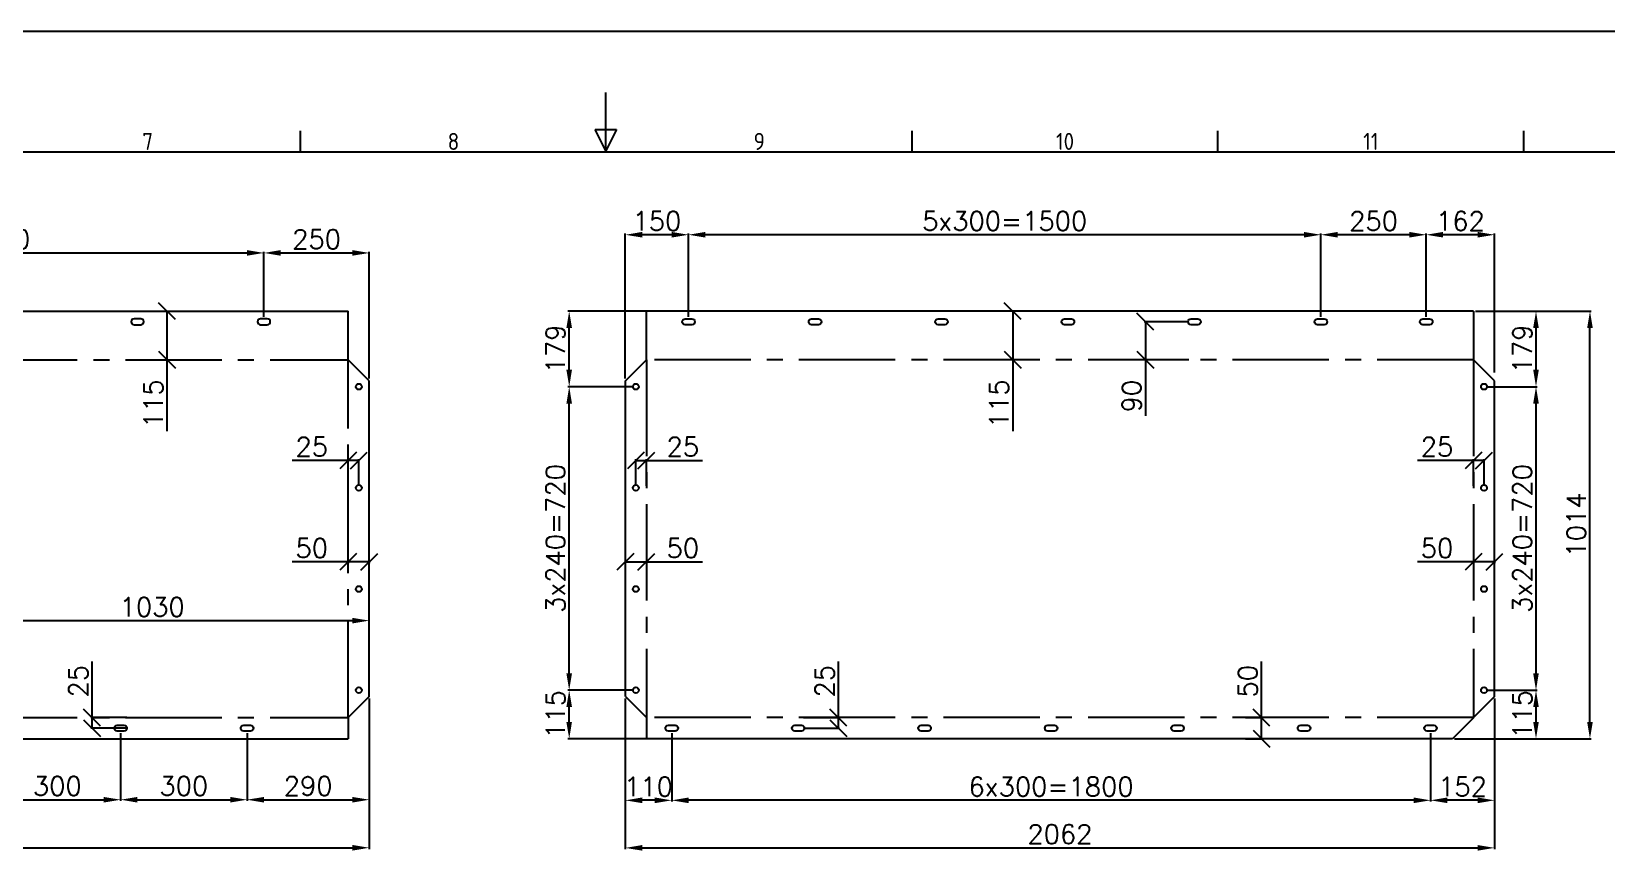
# Model space of a CAD drawing. Header units: inches. Extents: x 212980 to 238967, y -33384 to 2238.
# Drawn here: x 227703 to 231439, y -14215 to -12239 of the extents above; entities that cross this region are included whole.
import ezdxf
from ezdxf.enums import TextEntityAlignment as Align

# ---------------------------------------------------------------- set-up
doc = ezdxf.new("R2010")
doc.units = ezdxf.units.IN
doc.header["$LTSCALE"] = 15
doc.header["$MEASUREMENT"] = 0
doc.linetypes.add('CENTER2', pattern=[28.575, 19.05, -3.175, 3.175, -3.175])
doc.layers.get('Defpoints').update_dxf_attribs({"lineweight": 0})
doc.layers.add('CADRE', color=5, linetype='Continuous')
doc.styles.add('ISO Proportional', font='isocp.shx')
doc.styles.add('ROMANS', font='ROMANS.shx')
doc.dimstyles.new('11', dxfattribs={"dimtxt": 45, "dimasz": 40, "dimexe": 3, "dimexo": 5, "dimgap": 10, "dimtad": 1, "dimdec": 0, "dimdsep": 46, "dimtxsty": 'ROMANS', "dimcen": 2.5, "dimclrd": 6, "dimclre": 6, "dimclrt": 2, "dimadec": 0, "dimazin": 0, "dimtfac": 1, "dimtdec": 0, "dimtmove": 0, "dimatfit": 3, "dimfxl": 1, "dimarcsym": 0})

# ---------------------------------------------------------------- blocks, each defined once
blk = doc.blocks.new('KADR')
at = {"layer": 'CADRE', "color": 2}
for p, q in [((231953, 8141.6), (231953, 8408.4)), ((230560.4, 8136.1), (230560.4, 8233.3)), ((231953, 8141.6), (231904.4, 8238.9)), ((231904.4, 8238.9), (232001.7, 8238.9)), ((232001.7, 8238.9), (231953, 8141.6)), ((233351.2, 8136.1), (233351.2, 8233.3)), ((234746.5, 8136.1), (234746.5, 8233.3)), ((236141.9, 8136.1), (236141.9, 8233.3))]:
    blk.add_line(p, q, dxfattribs=at)
at = {"layer": 'CADRE', "color": 1}
blk.add_lwpolyline([(220145.5, -7651), (243248.6, -7651), (243248.6, 8686.2), (220145.5, 8686.2)], close=True, dxfattribs=at)
at = {"layer": 'CADRE'}
blk.add_lwpolyline([(220695.6, -7100.9), (242698.5, -7100.9), (242698.5, 8136.1), (220695.6, 8136.1)], close=True, dxfattribs=at)
at = {"layer": 'CADRE', "color": 2, "style": 'ISO Proportional'}
for s, height, p in [('7', 77.8, (229862.7, 8184.7)), ('8', 77.8, (231258.1, 8184.7)), ('9', 77.8, (232653.5, 8184.7)), ('10', 77.79, (234048.8, 8184.7)), ('11', 77.79, (235444.2, 8184.7))]:
    blk.add_text(s, height=height, dxfattribs=at).set_placement(p, align=Align.MIDDLE)
blk = doc.blocks.new('_Oblique')
at = {"color": 0, "linetype": 'ByBlock', "lineweight": -2}
blk.add_line((-0.5, -0.5), (0.5, 0.5), dxfattribs=at)
blk = doc.blocks.new('*D152')
at = {"color": 6, "lineweight": -2, "ltscale": 200, "transparency": 16777216}
for p, q in [((228454.3, -13256.6), (228321.5, -13256.6)), ((228454.3, -13316.6), (228454.3, -13253.6)), ((228479.3, -13256.6), (228454.3, -13256.6)), ((228479.3, -13316.6), (228479.3, -13253.6))]:
    blk.add_line(p, q, dxfattribs=at)
at = {"layer": 'Defpoints', "color": 0, "ltscale": 200, "transparency": 16777216}
for p in [(228454.3, -13256.6), (228454.3, -13321.6), (228479.3, -13321.6)]:
    blk.add_point(p, dxfattribs=at)
at = {"color": 6, "lineweight": -2, "ltscale": 200, "transparency": 16777216, "xscale": 40, "yscale": 40, "zscale": 40, "rotation": 180}
blk.add_blockref('_Oblique', (228454.3, -13256.6), dxfattribs=at)
at = {"color": 6, "lineweight": -2, "ltscale": 200, "transparency": 16777216, "xscale": 40, "yscale": 40, "zscale": 40}
blk.add_blockref('_Oblique', (228479.3, -13256.6), dxfattribs=at)
at = {"color": 2, "ltscale": 200, "transparency": 16777216, "insert": (228367.9, -13224.1), "char_height": 45, "attachment_point": 5, "style": 'ROMANS'}
blk.add_mtext('25', dxfattribs=at)
blk = doc.blocks.new('*D153')
at = {"color": 6, "lineweight": -2, "ltscale": 200, "transparency": 16777216}
for p, q in [((228454.3, -13497.1), (228321.5, -13497.1)), ((228454.3, -13496.6), (228454.3, -13500.1)), ((228504.3, -13497.1), (228454.3, -13497.1)), ((228504.3, -13496.6), (228504.3, -13500.1))]:
    blk.add_line(p, q, dxfattribs=at)
at = {"layer": 'Defpoints', "color": 0, "ltscale": 200, "transparency": 16777216}
for p in [(228454.3, -13491.6), (228454.3, -13497.1), (228504.3, -13491.6)]:
    blk.add_point(p, dxfattribs=at)
at = {"color": 6, "lineweight": -2, "ltscale": 200, "transparency": 16777216, "xscale": 40, "yscale": 40, "zscale": 40, "rotation": 180}
blk.add_blockref('_Oblique', (228454.3, -13497.1), dxfattribs=at)
at = {"color": 6, "lineweight": -2, "ltscale": 200, "transparency": 16777216, "xscale": 40, "yscale": 40, "zscale": 40}
blk.add_blockref('_Oblique', (228504.3, -13497.1), dxfattribs=at)
at = {"color": 2, "ltscale": 200, "transparency": 16777216, "insert": (228367.9, -13464.6), "char_height": 45, "attachment_point": 5, "style": 'ROMANS'}
blk.add_mtext('50', dxfattribs=at)
blk = doc.blocks.new('*D155')
at = {"color": 6, "lineweight": -2, "ltscale": 200, "transparency": 16777216}
for p, q in [((227846.6, -13866.6), (227846.6, -13733.7)), ((227929, -13866.6), (227843.6, -13866.6)), ((227929, -13891.6), (227843.6, -13891.6)), ((227846.6, -13891.6), (227846.6, -13866.6))]:
    blk.add_line(p, q, dxfattribs=at)
at = {"layer": 'Defpoints', "color": 0, "ltscale": 200, "transparency": 16777216}
for p in [(227846.6, -13866.6), (227934, -13866.6), (227934, -13891.6)]:
    blk.add_point(p, dxfattribs=at)
at = {"color": 6, "lineweight": -2, "ltscale": 200, "transparency": 16777216, "xscale": 40, "yscale": 40, "zscale": 40}
for p, rotation in [((227846.6, -13866.6), 90), ((227846.6, -13891.6), 270)]:
    blk.add_blockref('_Oblique', p, dxfattribs=dict(at, rotation=rotation))
at = {"color": 2, "ltscale": 200, "transparency": 16777216, "insert": (227814.1, -13780.2), "char_height": 45, "attachment_point": 5, "rotation": 90, "style": 'ROMANS'}
blk.add_mtext('25', dxfattribs=at)
blk = doc.blocks.new('*D157')
at = {"color": 6, "lineweight": -2, "ltscale": 200, "transparency": 16777216}
for p, q in [((228018.5, -12902.6), (228027.3, -12902.6)), ((228024.3, -12902.6), (228024.3, -13017.6)), ((228018.5, -13017.6), (228027.3, -13017.6)), ((228024.3, -13017.6), (228024.3, -13186.9))]:
    blk.add_line(p, q, dxfattribs=at)
at = {"layer": 'Defpoints', "color": 0, "ltscale": 200, "transparency": 16777216}
for p in [(228013.5, -12902.6), (228013.5, -13017.6), (228024.3, -13017.6)]:
    blk.add_point(p, dxfattribs=at)
at = {"color": 6, "lineweight": -2, "ltscale": 200, "transparency": 16777216, "xscale": 40, "yscale": 40, "zscale": 40}
for p, rotation in [((228024.3, -12902.6), 90), ((228024.3, -13017.6), 270)]:
    blk.add_blockref('_Oblique', p, dxfattribs=dict(at, rotation=rotation))
at = {"color": 2, "ltscale": 200, "transparency": 16777216, "insert": (227991.8, -13122.2), "char_height": 45, "attachment_point": 5, "rotation": 90, "style": 'ROMANS'}
blk.add_mtext('115', dxfattribs=at)
blk = doc.blocks.new('*D165')
at = {"color": 6, "lineweight": -2, "ltscale": 200, "transparency": 16777216}
for p, q in [((227614.3, -13903.6), (227614.3, -14064.3)), ((227914.3, -13903.6), (227914.3, -14064.3)), ((227654.3, -14061.3), (227874.3, -14061.3))]:
    blk.add_line(p, q, dxfattribs=at)
at = {"color": 6, "ltscale": 200, "transparency": 16777216}
for points in [[(227654.3, -14054.7), (227654.3, -14068), (227614.3, -14061.3)], [(227874.3, -14054.7), (227874.3, -14068), (227914.3, -14061.3)]]:
    blk.add_solid(points, dxfattribs=at)
at = {"layer": 'Defpoints', "color": 0, "ltscale": 200, "transparency": 16777216}
for p in [(227614.3, -13898.6), (227914.3, -13898.6), (227914.3, -14061.3)]:
    blk.add_point(p, dxfattribs=at)
at = {"color": 2, "ltscale": 200, "transparency": 16777216, "insert": (227764.3, -14028.8), "char_height": 45, "attachment_point": 5, "style": 'ROMANS'}
blk.add_mtext('300', dxfattribs=at)
blk = doc.blocks.new('*D166')
at = {"color": 6, "lineweight": -2, "ltscale": 200, "transparency": 16777216}
for p, q in [((227914.3, -13903.6), (227914.3, -14064.3)), ((228214.3, -13903.6), (228214.3, -14064.3)), ((227954.3, -14061.3), (228174.3, -14061.3))]:
    blk.add_line(p, q, dxfattribs=at)
at = {"color": 6, "ltscale": 200, "transparency": 16777216}
for points in [[(227954.3, -14054.7), (227954.3, -14068), (227914.3, -14061.3)], [(228174.3, -14054.7), (228174.3, -14068), (228214.3, -14061.3)]]:
    blk.add_solid(points, dxfattribs=at)
at = {"layer": 'Defpoints', "color": 0, "ltscale": 200, "transparency": 16777216}
for p in [(227914.3, -13898.6), (228214.3, -13898.6), (228214.3, -14061.3)]:
    blk.add_point(p, dxfattribs=at)
at = {"color": 2, "ltscale": 200, "transparency": 16777216, "insert": (228064.3, -14028.8), "char_height": 45, "attachment_point": 5, "style": 'ROMANS'}
blk.add_mtext('300', dxfattribs=at)
blk = doc.blocks.new('*D167')
at = {"color": 6, "lineweight": -2, "ltscale": 200, "transparency": 16777216}
for p, q in [((228504.3, -13821.6), (228504.3, -14064.3)), ((228214.3, -13903.6), (228214.3, -14064.3)), ((228254.3, -14061.3), (228464.3, -14061.3))]:
    blk.add_line(p, q, dxfattribs=at)
at = {"color": 6, "ltscale": 200, "transparency": 16777216}
for points in [[(228254.3, -14054.7), (228254.3, -14068), (228214.3, -14061.3)], [(228464.3, -14054.7), (228464.3, -14068), (228504.3, -14061.3)]]:
    blk.add_solid(points, dxfattribs=at)
at = {"layer": 'Defpoints', "color": 0, "ltscale": 200, "transparency": 16777216}
for p in [(228504.3, -13816.6), (228214.3, -13898.6), (228504.3, -14061.3)]:
    blk.add_point(p, dxfattribs=at)
at = {"color": 2, "ltscale": 200, "transparency": 16777216, "insert": (228359.3, -14028.8), "char_height": 45, "attachment_point": 5, "style": 'ROMANS'}
blk.add_mtext('290', dxfattribs=at)
blk = doc.blocks.new('*D168')
at = {"color": 6, "lineweight": -2, "ltscale": 200, "transparency": 16777216}
for p, q in [((226504.3, -13988.3), (226504.3, -14178.2)), ((228504.3, -13988.3), (228504.3, -14178.2)), ((226544.3, -14175.2), (228464.3, -14175.2))]:
    blk.add_line(p, q, dxfattribs=at)
at = {"color": 6, "ltscale": 200, "transparency": 16777216}
for points in [[(226544.3, -14168.6), (226544.3, -14181.9), (226504.3, -14175.2)], [(228464.3, -14168.6), (228464.3, -14181.9), (228504.3, -14175.2)]]:
    blk.add_solid(points, dxfattribs=at)
at = {"layer": 'Defpoints', "color": 0, "ltscale": 200, "transparency": 16777216}
for p in [(226504.3, -13983.3), (228504.3, -13983.3), (228504.3, -14175.2)]:
    blk.add_point(p, dxfattribs=at)
at = {"color": 2, "ltscale": 200, "transparency": 16777216, "insert": (227504.3, -14142.7), "char_height": 45, "attachment_point": 5, "style": 'ROMANS'}
blk.add_mtext('2000', dxfattribs=at)
blk = doc.blocks.new('*D170')
at = {"color": 6, "lineweight": -2, "ltscale": 200, "transparency": 16777216}
for p, q in [((227474.3, -13561.6), (227474.3, -13639.5)), ((227514.3, -13636.5), (228464.3, -13636.5)), ((228504.3, -13656.3), (228504.3, -13633.5))]:
    blk.add_line(p, q, dxfattribs=at)
at = {"color": 6, "ltscale": 200, "transparency": 16777216}
for points in [[(227514.3, -13629.9), (227514.3, -13643.2), (227474.3, -13636.5)], [(228464.3, -13629.9), (228464.3, -13643.2), (228504.3, -13636.5)]]:
    blk.add_solid(points, dxfattribs=at)
at = {"layer": 'Defpoints', "color": 0, "ltscale": 200, "transparency": 16777216}
for p in [(227474.3, -13556.6), (228504.3, -13636.5), (228504.3, -13661.3)]:
    blk.add_point(p, dxfattribs=at)
at = {"color": 2, "ltscale": 200, "transparency": 16777216, "insert": (227989.3, -13604), "char_height": 45, "attachment_point": 5, "style": 'ROMANS'}
blk.add_mtext('1030', dxfattribs=at)
blk = doc.blocks.new('*D172')
at = {"color": 6, "lineweight": -2, "ltscale": 200, "transparency": 16777216}
for p, q in [((226754.3, -12915.6), (226754.3, -12761.4)), ((226794.3, -12764.4), (228214.3, -12764.4)), ((228254.3, -12915.6), (228254.3, -12761.4))]:
    blk.add_line(p, q, dxfattribs=at)
at = {"color": 6, "ltscale": 200, "transparency": 16777216}
for points in [[(226794.3, -12757.7), (226794.3, -12771), (226754.3, -12764.4)], [(228214.3, -12757.7), (228214.3, -12771), (228254.3, -12764.4)]]:
    blk.add_solid(points, dxfattribs=at)
at = {"layer": 'Defpoints', "color": 0, "ltscale": 200, "transparency": 16777216}
for p in [(228254.3, -12764.4), (226754.3, -12920.6), (228254.3, -12920.6)]:
    blk.add_point(p, dxfattribs=at)
at = {"color": 2, "ltscale": 200, "transparency": 16777216, "insert": (227504.3, -12731.9), "char_height": 45, "attachment_point": 5, "style": 'ROMANS'}
blk.add_mtext('5x300=1500', dxfattribs=at)
blk = doc.blocks.new('*D173')
at = {"color": 6, "lineweight": -2, "ltscale": 200, "transparency": 16777216}
for p, q in [((228254.3, -12915.6), (228254.3, -12761.4)), ((228294.3, -12764.4), (228464.3, -12764.4)), ((228504.3, -13062.6), (228504.3, -12761.4))]:
    blk.add_line(p, q, dxfattribs=at)
at = {"color": 6, "ltscale": 200, "transparency": 16777216}
for points in [[(228294.3, -12757.7), (228294.3, -12771), (228254.3, -12764.4)], [(228464.3, -12757.7), (228464.3, -12771), (228504.3, -12764.4)]]:
    blk.add_solid(points, dxfattribs=at)
at = {"layer": 'Defpoints', "color": 0, "ltscale": 200, "transparency": 16777216}
for p in [(228504.3, -12764.4), (228254.3, -12920.6), (228504.3, -13067.6)]:
    blk.add_point(p, dxfattribs=at)
at = {"color": 2, "ltscale": 200, "transparency": 16777216, "insert": (228379.3, -12731.9), "char_height": 45, "attachment_point": 5, "style": 'ROMANS'}
blk.add_mtext('250', dxfattribs=at)
blk = doc.blocks.new('*D187')
at = {"color": 6, "lineweight": -2, "ltscale": 200, "transparency": 16777216}
for p, q in [((231153.6, -13801.6), (231274.9, -13801.6)), ((231271.9, -13876.6), (231271.9, -13841.6)), ((231078.6, -13916.6), (231274.9, -13916.6))]:
    blk.add_line(p, q, dxfattribs=at)
at = {"color": 6, "ltscale": 200, "transparency": 16777216}
for points in [[(231265.2, -13841.6), (231278.5, -13841.6), (231271.9, -13801.6)], [(231265.2, -13876.6), (231278.5, -13876.6), (231271.9, -13916.6)]]:
    blk.add_solid(points, dxfattribs=at)
at = {"layer": 'Defpoints', "color": 0, "ltscale": 200, "transparency": 16777216}
for p in [(231148.6, -13801.6), (231271.9, -13801.6), (231073.6, -13916.6)]:
    blk.add_point(p, dxfattribs=at)
at = {"color": 2, "ltscale": 200, "transparency": 16777216, "insert": (231239.4, -13859.1), "char_height": 45, "attachment_point": 5, "rotation": 90, "style": 'ROMANS'}
blk.add_mtext('115', dxfattribs=at)
blk = doc.blocks.new('*D193')
at = {"color": 6, "lineweight": -2, "ltscale": 200, "transparency": 16777216}
for p, q in [((231153.6, -13081.6), (231274.9, -13081.6)), ((231271.9, -13761.6), (231271.9, -13121.6)), ((231153.6, -13801.6), (231274.9, -13801.6))]:
    blk.add_line(p, q, dxfattribs=at)
at = {"color": 6, "ltscale": 200, "transparency": 16777216}
for points in [[(231265.2, -13121.6), (231278.5, -13121.6), (231271.9, -13081.6)], [(231265.2, -13761.6), (231278.5, -13761.6), (231271.9, -13801.6)]]:
    blk.add_solid(points, dxfattribs=at)
at = {"layer": 'Defpoints', "color": 0, "ltscale": 200, "transparency": 16777216}
for p in [(231148.6, -13081.6), (231271.9, -13081.6), (231148.6, -13801.6)]:
    blk.add_point(p, dxfattribs=at)
at = {"color": 2, "ltscale": 200, "transparency": 16777216, "insert": (231239.4, -13441.6), "char_height": 45, "attachment_point": 5, "rotation": 90, "style": 'ROMANS'}
blk.add_mtext('3x240=720', dxfattribs=at)
blk = doc.blocks.new('*D194')
at = {"color": 6, "lineweight": -2, "ltscale": 200, "transparency": 16777216}
for p, q in [((231128.6, -12902.6), (231274.9, -12902.6)), ((231271.9, -13041.6), (231271.9, -12942.6)), ((231153.6, -13081.6), (231274.9, -13081.6))]:
    blk.add_line(p, q, dxfattribs=at)
at = {"color": 6, "ltscale": 200, "transparency": 16777216}
for points in [[(231265.2, -12942.6), (231278.5, -12942.6), (231271.9, -12902.6)], [(231265.2, -13041.6), (231278.5, -13041.6), (231271.9, -13081.6)]]:
    blk.add_solid(points, dxfattribs=at)
at = {"layer": 'Defpoints', "color": 0, "ltscale": 200, "transparency": 16777216}
for p in [(231123.6, -12902.6), (231271.9, -12902.6), (231148.6, -13081.6)]:
    blk.add_point(p, dxfattribs=at)
at = {"color": 2, "ltscale": 200, "transparency": 16777216, "insert": (231239.4, -12992.1), "char_height": 45, "attachment_point": 5, "rotation": 90, "style": 'ROMANS'}
blk.add_mtext('179', dxfattribs=at)
blk = doc.blocks.new('*D180')
at = {"color": 6, "lineweight": -2, "ltscale": 200, "transparency": 16777216}
for p, q in [((231242.2, -12902.6), (231402.9, -12902.6)), ((231399.9, -13876.6), (231399.9, -12942.6)), ((231242.2, -13916.6), (231402.9, -13916.6))]:
    blk.add_line(p, q, dxfattribs=at)
at = {"color": 6, "ltscale": 200, "transparency": 16777216}
for points in [[(231393.2, -12942.6), (231406.6, -12942.6), (231399.9, -12902.6)], [(231393.2, -13876.6), (231406.6, -13876.6), (231399.9, -13916.6)]]:
    blk.add_solid(points, dxfattribs=at)
at = {"layer": 'Defpoints', "color": 0, "ltscale": 200, "transparency": 16777216}
for p in [(231237.2, -12902.6), (231399.9, -12902.6), (231237.2, -13916.6)]:
    blk.add_point(p, dxfattribs=at)
at = {"color": 2, "ltscale": 200, "transparency": 16777216, "insert": (231367.4, -13409.6), "char_height": 45, "attachment_point": 5, "rotation": 90, "style": 'ROMANS'}
blk.add_mtext('1014', dxfattribs=at)
blk = doc.blocks.new('*D195')
at = {"color": 6, "lineweight": -2, "ltscale": 200, "transparency": 16777216}
for p, q in [((231123.6, -13256.6), (230990.8, -13256.6)), ((231123.6, -13316.6), (231123.6, -13253.6)), ((231148.6, -13256.6), (231123.6, -13256.6)), ((231148.6, -13316.6), (231148.6, -13253.6))]:
    blk.add_line(p, q, dxfattribs=at)
at = {"layer": 'Defpoints', "color": 0, "ltscale": 200, "transparency": 16777216}
for p in [(231123.6, -13256.6), (231123.6, -13321.6), (231148.6, -13321.6)]:
    blk.add_point(p, dxfattribs=at)
at = {"color": 6, "lineweight": -2, "ltscale": 200, "transparency": 16777216, "xscale": 40, "yscale": 40, "zscale": 40, "rotation": 180}
blk.add_blockref('_Oblique', (231123.6, -13256.6), dxfattribs=at)
at = {"color": 6, "lineweight": -2, "ltscale": 200, "transparency": 16777216, "xscale": 40, "yscale": 40, "zscale": 40}
blk.add_blockref('_Oblique', (231148.6, -13256.6), dxfattribs=at)
at = {"color": 2, "ltscale": 200, "transparency": 16777216, "insert": (231037.2, -13224.1), "char_height": 45, "attachment_point": 5, "style": 'ROMANS'}
blk.add_mtext('25', dxfattribs=at)
blk = doc.blocks.new('*D196')
at = {"color": 6, "lineweight": -2, "ltscale": 200, "transparency": 16777216}
for p, q in [((231173.6, -13821.6), (231173.6, -14065.7)), ((231021.6, -13903.6), (231021.6, -14065.7)), ((231133.6, -14062.7), (231061.6, -14062.7))]:
    blk.add_line(p, q, dxfattribs=at)
at = {"color": 6, "ltscale": 200, "transparency": 16777216}
for points in [[(231061.6, -14056), (231061.6, -14069.4), (231021.6, -14062.7)], [(231133.6, -14056), (231133.6, -14069.4), (231173.6, -14062.7)]]:
    blk.add_solid(points, dxfattribs=at)
at = {"layer": 'Defpoints', "color": 0, "ltscale": 200, "transparency": 16777216}
for p in [(231173.6, -13816.6), (231021.6, -13898.6), (231021.6, -14062.7)]:
    blk.add_point(p, dxfattribs=at)
at = {"color": 2, "ltscale": 200, "transparency": 16777216, "insert": (231097.6, -14030.2), "char_height": 45, "attachment_point": 5, "style": 'ROMANS'}
blk.add_mtext('152', dxfattribs=at)
blk = doc.blocks.new('*D181')
at = {"color": 6, "lineweight": -2, "ltscale": 200, "transparency": 16777216}
for p, q in [((229221.6, -13903.6), (229221.6, -14065.7)), ((231021.6, -13903.6), (231021.6, -14065.7)), ((230981.6, -14062.7), (229261.6, -14062.7))]:
    blk.add_line(p, q, dxfattribs=at)
at = {"color": 6, "ltscale": 200, "transparency": 16777216}
for points in [[(229261.6, -14056), (229261.6, -14069.4), (229221.6, -14062.7)], [(230981.6, -14056), (230981.6, -14069.4), (231021.6, -14062.7)]]:
    blk.add_solid(points, dxfattribs=at)
at = {"layer": 'Defpoints', "color": 0, "ltscale": 200, "transparency": 16777216}
for p in [(229221.6, -13898.6), (231021.6, -13898.6), (229221.6, -14062.7)]:
    blk.add_point(p, dxfattribs=at)
at = {"color": 2, "ltscale": 200, "transparency": 16777216, "insert": (230121.6, -14030.2), "char_height": 45, "attachment_point": 5, "style": 'ROMANS'}
blk.add_mtext('6x300=1800', dxfattribs=at)
blk = doc.blocks.new('*D182')
at = {"color": 6, "lineweight": -2, "ltscale": 200, "transparency": 16777216}
for p, q in [((229111.6, -13821.6), (229111.6, -14065.7)), ((229221.6, -13903.6), (229221.6, -14065.7)), ((229181.6, -14062.7), (229151.6, -14062.7))]:
    blk.add_line(p, q, dxfattribs=at)
at = {"color": 6, "ltscale": 200, "transparency": 16777216}
for points in [[(229151.6, -14056), (229151.6, -14069.4), (229111.6, -14062.7)], [(229181.6, -14056), (229181.6, -14069.4), (229221.6, -14062.7)]]:
    blk.add_solid(points, dxfattribs=at)
at = {"layer": 'Defpoints', "color": 0, "ltscale": 200, "transparency": 16777216}
for p in [(229111.6, -13816.6), (229221.6, -13898.6), (229111.6, -14062.7)]:
    blk.add_point(p, dxfattribs=at)
at = {"color": 2, "ltscale": 200, "transparency": 16777216, "insert": (229166.6, -14030.2), "char_height": 45, "attachment_point": 5, "style": 'ROMANS'}
blk.add_mtext('110', dxfattribs=at)
blk = doc.blocks.new('*D174')
at = {"color": 6, "lineweight": -2, "ltscale": 200, "transparency": 16777216}
for p, q in [((229111.6, -13957.6), (229111.6, -14178.5)), ((231173.6, -13957.6), (231173.6, -14178.5)), ((229151.6, -14175.5), (231133.6, -14175.5))]:
    blk.add_line(p, q, dxfattribs=at)
at = {"color": 6, "ltscale": 200, "transparency": 16777216}
for points in [[(229151.6, -14168.8), (229151.6, -14182.1), (229111.6, -14175.5)], [(231133.6, -14168.8), (231133.6, -14182.1), (231173.6, -14175.5)]]:
    blk.add_solid(points, dxfattribs=at)
at = {"layer": 'Defpoints', "color": 0, "ltscale": 200, "transparency": 16777216}
for p in [(229111.6, -13952.6), (231173.6, -13952.6), (231173.6, -14175.5)]:
    blk.add_point(p, dxfattribs=at)
at = {"color": 2, "ltscale": 200, "transparency": 16777216, "insert": (230142.6, -14143), "char_height": 45, "attachment_point": 5, "style": 'ROMANS'}
blk.add_mtext('2062', dxfattribs=at)
blk = doc.blocks.new('*D183')
at = {"color": 6, "lineweight": -2, "ltscale": 200, "transparency": 16777216}
for p, q in [((230620.7, -13866.6), (230620.7, -13733.7)), ((230583.1, -13866.6), (230623.7, -13866.6)), ((230620.7, -13916.6), (230620.7, -13866.6)), ((230583.1, -13916.6), (230623.7, -13916.6))]:
    blk.add_line(p, q, dxfattribs=at)
at = {"layer": 'Defpoints', "color": 0, "ltscale": 200, "transparency": 16777216}
for p in [(230578.1, -13866.6), (230620.7, -13866.6), (230578.1, -13916.6)]:
    blk.add_point(p, dxfattribs=at)
at = {"color": 6, "lineweight": -2, "ltscale": 200, "transparency": 16777216, "xscale": 40, "yscale": 40, "zscale": 40}
for p, rotation in [((230620.7, -13866.6), 90), ((230620.7, -13916.6), 270)]:
    blk.add_blockref('_Oblique', p, dxfattribs=dict(at, rotation=rotation))
at = {"color": 2, "ltscale": 200, "transparency": 16777216, "insert": (230588.2, -13780.2), "char_height": 45, "attachment_point": 5, "rotation": 90, "style": 'ROMANS'}
blk.add_mtext('50', dxfattribs=at)
blk = doc.blocks.new('*D184')
at = {"color": 6, "lineweight": -2, "ltscale": 200, "transparency": 16777216}
for p, q in [((229617, -13866.6), (229617, -13733.7)), ((229534.6, -13866.6), (229620, -13866.6)), ((229534.6, -13891.6), (229620, -13891.6)), ((229617, -13891.6), (229617, -13866.6))]:
    blk.add_line(p, q, dxfattribs=at)
at = {"layer": 'Defpoints', "color": 0, "ltscale": 200, "transparency": 16777216}
for p in [(229529.6, -13866.6), (229529.6, -13891.6), (229617, -13866.6)]:
    blk.add_point(p, dxfattribs=at)
at = {"color": 6, "lineweight": -2, "ltscale": 200, "transparency": 16777216, "xscale": 40, "yscale": 40, "zscale": 40}
for p, rotation in [((229617, -13866.6), 90), ((229617, -13891.6), 270)]:
    blk.add_blockref('_Oblique', p, dxfattribs=dict(at, rotation=rotation))
at = {"color": 2, "ltscale": 200, "transparency": 16777216, "insert": (229584.5, -13780.2), "char_height": 45, "attachment_point": 5, "rotation": 90, "style": 'ROMANS'}
blk.add_mtext('25', dxfattribs=at)
blk = doc.blocks.new('*D185')
at = {"color": 6, "lineweight": -2, "ltscale": 200, "transparency": 16777216}
for p, q in [((230448.6, -12927.6), (230342.2, -12927.6)), ((230345.2, -12927.6), (230345.2, -13017.6)), ((230448.6, -13017.6), (230342.2, -13017.6)), ((230345.2, -13017.6), (230345.2, -13150.5))]:
    blk.add_line(p, q, dxfattribs=at)
at = {"layer": 'Defpoints', "color": 0, "ltscale": 200, "transparency": 16777216}
for p in [(230453.6, -12927.6), (230345.2, -13017.6), (230453.6, -13017.6)]:
    blk.add_point(p, dxfattribs=at)
at = {"color": 6, "lineweight": -2, "ltscale": 200, "transparency": 16777216, "xscale": 40, "yscale": 40, "zscale": 40}
for p, rotation in [((230345.2, -12927.6), 90), ((230345.2, -13017.6), 270)]:
    blk.add_blockref('_Oblique', p, dxfattribs=dict(at, rotation=rotation))
at = {"color": 2, "ltscale": 200, "transparency": 16777216, "insert": (230312.7, -13104), "char_height": 45, "attachment_point": 5, "rotation": 90, "style": 'ROMANS'}
blk.add_mtext('90', dxfattribs=at)
blk = doc.blocks.new('*D186')
at = {"color": 6, "lineweight": -2, "ltscale": 200, "transparency": 16777216}
for p, q in [((230036.4, -12902.6), (230027.6, -12902.6)), ((230030.6, -12902.6), (230030.6, -13017.6)), ((230036.4, -13017.6), (230027.6, -13017.6)), ((230030.6, -13017.6), (230030.6, -13186.9))]:
    blk.add_line(p, q, dxfattribs=at)
at = {"layer": 'Defpoints', "color": 0, "ltscale": 200, "transparency": 16777216}
for p in [(230041.4, -12902.6), (230030.6, -13017.6), (230041.4, -13017.6)]:
    blk.add_point(p, dxfattribs=at)
at = {"color": 6, "lineweight": -2, "ltscale": 200, "transparency": 16777216, "xscale": 40, "yscale": 40, "zscale": 40}
for p, rotation in [((230030.6, -12902.6), 90), ((230030.6, -13017.6), 270)]:
    blk.add_blockref('_Oblique', p, dxfattribs=dict(at, rotation=rotation))
at = {"color": 2, "ltscale": 200, "transparency": 16777216, "insert": (229998.1, -13122.2), "char_height": 45, "attachment_point": 5, "rotation": 90, "style": 'ROMANS'}
blk.add_mtext('115', dxfattribs=at)
blk = doc.blocks.new('*D188')
at = {"color": 6, "lineweight": -2, "ltscale": 200, "transparency": 16777216}
for p, q in [((231123.6, -13497.1), (230990.8, -13497.1)), ((231123.6, -13496.6), (231123.6, -13500.1)), ((231173.6, -13497.1), (231123.6, -13497.1)), ((231173.6, -13496.6), (231173.6, -13500.1))]:
    blk.add_line(p, q, dxfattribs=at)
at = {"layer": 'Defpoints', "color": 0, "ltscale": 200, "transparency": 16777216}
for p in [(231123.6, -13491.6), (231123.6, -13497.1), (231173.6, -13491.6)]:
    blk.add_point(p, dxfattribs=at)
at = {"color": 6, "lineweight": -2, "ltscale": 200, "transparency": 16777216, "xscale": 40, "yscale": 40, "zscale": 40, "rotation": 180}
blk.add_blockref('_Oblique', (231123.6, -13497.1), dxfattribs=at)
at = {"color": 6, "lineweight": -2, "ltscale": 200, "transparency": 16777216, "xscale": 40, "yscale": 40, "zscale": 40}
blk.add_blockref('_Oblique', (231173.6, -13497.1), dxfattribs=at)
at = {"color": 2, "ltscale": 200, "transparency": 16777216, "insert": (231037.2, -13464.6), "char_height": 45, "attachment_point": 5, "style": 'ROMANS'}
blk.add_mtext('50', dxfattribs=at)
blk = doc.blocks.new('*D175')
at = {"color": 6, "lineweight": -2, "ltscale": 200, "transparency": 16777216}
for p, q in [((229136.6, -13316.6), (229136.6, -13253.6)), ((229136.6, -13256.6), (229161.6, -13256.6)), ((229161.6, -13316.6), (229161.6, -13253.6)), ((229161.6, -13256.6), (229294.5, -13256.6))]:
    blk.add_line(p, q, dxfattribs=at)
at = {"layer": 'Defpoints', "color": 0, "ltscale": 200, "transparency": 16777216}
for p in [(229161.6, -13256.6), (229136.6, -13321.6), (229161.6, -13321.6)]:
    blk.add_point(p, dxfattribs=at)
at = {"color": 6, "lineweight": -2, "ltscale": 200, "transparency": 16777216, "xscale": 40, "yscale": 40, "zscale": 40, "rotation": 180}
blk.add_blockref('_Oblique', (229136.6, -13256.6), dxfattribs=at)
at = {"color": 6, "lineweight": -2, "ltscale": 200, "transparency": 16777216, "xscale": 40, "yscale": 40, "zscale": 40}
blk.add_blockref('_Oblique', (229161.6, -13256.6), dxfattribs=at)
at = {"color": 2, "ltscale": 200, "transparency": 16777216, "insert": (229248.1, -13224.1), "char_height": 45, "attachment_point": 5, "style": 'ROMANS'}
blk.add_mtext('25', dxfattribs=at)
blk = doc.blocks.new('*D176')
at = {"color": 6, "lineweight": -2, "ltscale": 200, "transparency": 16777216}
for p, q in [((229111.6, -13496.6), (229111.6, -13500.1)), ((229111.6, -13497.1), (229161.6, -13497.1)), ((229161.6, -13496.6), (229161.6, -13500.1)), ((229161.6, -13497.1), (229294.5, -13497.1))]:
    blk.add_line(p, q, dxfattribs=at)
at = {"layer": 'Defpoints', "color": 0, "ltscale": 200, "transparency": 16777216}
for p in [(229111.6, -13491.6), (229161.6, -13491.6), (229161.6, -13497.1)]:
    blk.add_point(p, dxfattribs=at)
at = {"color": 6, "lineweight": -2, "ltscale": 200, "transparency": 16777216, "xscale": 40, "yscale": 40, "zscale": 40, "rotation": 180}
blk.add_blockref('_Oblique', (229111.6, -13497.1), dxfattribs=at)
at = {"color": 6, "lineweight": -2, "ltscale": 200, "transparency": 16777216, "xscale": 40, "yscale": 40, "zscale": 40}
blk.add_blockref('_Oblique', (229161.6, -13497.1), dxfattribs=at)
at = {"color": 2, "ltscale": 200, "transparency": 16777216, "insert": (229248.1, -13464.6), "char_height": 45, "attachment_point": 5, "style": 'ROMANS'}
blk.add_mtext('50', dxfattribs=at)
blk = doc.blocks.new('*D189')
at = {"color": 6, "lineweight": -2, "ltscale": 200, "transparency": 16777216}
for p, q in [((231011.6, -12915.6), (231011.6, -12718.3)), ((231133.6, -12721.3), (231051.6, -12721.3)), ((231173.6, -13048), (231173.6, -12718.3))]:
    blk.add_line(p, q, dxfattribs=at)
at = {"color": 6, "ltscale": 200, "transparency": 16777216}
for points in [[(231051.6, -12714.6), (231051.6, -12727.9), (231011.6, -12721.3)], [(231133.6, -12714.6), (231133.6, -12727.9), (231173.6, -12721.3)]]:
    blk.add_solid(points, dxfattribs=at)
at = {"layer": 'Defpoints', "color": 0, "ltscale": 200, "transparency": 16777216}
for p in [(231011.6, -12721.3), (231011.6, -12920.6), (231173.6, -13053)]:
    blk.add_point(p, dxfattribs=at)
at = {"color": 2, "ltscale": 200, "transparency": 16777216, "insert": (231092.6, -12688.8), "char_height": 45, "attachment_point": 5, "style": 'ROMANS'}
blk.add_mtext('162', dxfattribs=at)
blk = doc.blocks.new('*D190')
at = {"color": 6, "lineweight": -2, "ltscale": 200, "transparency": 16777216}
for p, q in [((230761.6, -12915.6), (230761.6, -12718.3)), ((230971.6, -12721.3), (230801.6, -12721.3)), ((231011.6, -12915.6), (231011.6, -12718.3))]:
    blk.add_line(p, q, dxfattribs=at)
at = {"color": 6, "ltscale": 200, "transparency": 16777216}
for points in [[(230801.6, -12714.6), (230801.6, -12727.9), (230761.6, -12721.3)], [(230971.6, -12714.6), (230971.6, -12727.9), (231011.6, -12721.3)]]:
    blk.add_solid(points, dxfattribs=at)
at = {"layer": 'Defpoints', "color": 0, "ltscale": 200, "transparency": 16777216}
for p in [(230761.6, -12721.3), (230761.6, -12920.6), (231011.6, -12920.6)]:
    blk.add_point(p, dxfattribs=at)
at = {"color": 2, "ltscale": 200, "transparency": 16777216, "insert": (230886.6, -12688.8), "char_height": 45, "attachment_point": 5, "style": 'ROMANS'}
blk.add_mtext('250', dxfattribs=at)
blk = doc.blocks.new('*D191')
at = {"color": 6, "lineweight": -2, "ltscale": 200, "transparency": 16777216}
for p, q in [((229261.6, -12915.6), (229261.6, -12718.3)), ((230721.6, -12721.3), (229301.6, -12721.3)), ((230761.6, -12915.6), (230761.6, -12718.3))]:
    blk.add_line(p, q, dxfattribs=at)
at = {"color": 6, "ltscale": 200, "transparency": 16777216}
for points in [[(229301.6, -12714.6), (229301.6, -12727.9), (229261.6, -12721.3)], [(230721.6, -12714.6), (230721.6, -12727.9), (230761.6, -12721.3)]]:
    blk.add_solid(points, dxfattribs=at)
at = {"layer": 'Defpoints', "color": 0, "ltscale": 200, "transparency": 16777216}
for p in [(229261.6, -12721.3), (229261.6, -12920.6), (230761.6, -12920.6)]:
    blk.add_point(p, dxfattribs=at)
at = {"color": 2, "ltscale": 200, "transparency": 16777216, "insert": (230011.6, -12688.8), "char_height": 45, "attachment_point": 5, "style": 'ROMANS'}
blk.add_mtext('5x300=1500', dxfattribs=at)
blk = doc.blocks.new('*D192')
at = {"color": 6, "lineweight": -2, "ltscale": 200, "transparency": 16777216}
for p, q in [((229111.6, -13062.6), (229111.6, -12718.3)), ((229221.6, -12721.3), (229151.6, -12721.3)), ((229261.6, -12915.6), (229261.6, -12718.3))]:
    blk.add_line(p, q, dxfattribs=at)
at = {"color": 6, "ltscale": 200, "transparency": 16777216}
for points in [[(229151.6, -12714.6), (229151.6, -12727.9), (229111.6, -12721.3)], [(229221.6, -12714.6), (229221.6, -12727.9), (229261.6, -12721.3)]]:
    blk.add_solid(points, dxfattribs=at)
at = {"layer": 'Defpoints', "color": 0, "ltscale": 200, "transparency": 16777216}
for p in [(229111.6, -12721.3), (229261.6, -12920.6), (229111.6, -13067.6)]:
    blk.add_point(p, dxfattribs=at)
at = {"color": 2, "ltscale": 200, "transparency": 16777216, "insert": (229186.6, -12688.8), "char_height": 45, "attachment_point": 5, "style": 'ROMANS'}
blk.add_mtext('150', dxfattribs=at)
blk = doc.blocks.new('*D177')
at = {"color": 6, "lineweight": -2, "ltscale": 200, "transparency": 16777216}
for p, q in [((229131.6, -13801.6), (228975.5, -13801.6)), ((228978.5, -13876.6), (228978.5, -13841.6)), ((229206.6, -13916.6), (228975.5, -13916.6))]:
    blk.add_line(p, q, dxfattribs=at)
at = {"color": 6, "ltscale": 200, "transparency": 16777216}
for points in [[(228971.8, -13841.6), (228985.1, -13841.6), (228978.5, -13801.6)], [(228971.8, -13876.6), (228985.1, -13876.6), (228978.5, -13916.6)]]:
    blk.add_solid(points, dxfattribs=at)
at = {"layer": 'Defpoints', "color": 0, "ltscale": 200, "transparency": 16777216}
for p in [(228978.5, -13801.6), (229136.6, -13801.6), (229211.6, -13916.6)]:
    blk.add_point(p, dxfattribs=at)
at = {"color": 2, "ltscale": 200, "transparency": 16777216, "insert": (228946, -13859.1), "char_height": 45, "attachment_point": 5, "rotation": 90, "style": 'ROMANS'}
blk.add_mtext('115', dxfattribs=at)
blk = doc.blocks.new('*D178')
at = {"color": 6, "lineweight": -2, "ltscale": 200, "transparency": 16777216}
for p, q in [((229131.6, -13081.6), (228975.5, -13081.6)), ((228978.5, -13761.6), (228978.5, -13121.6)), ((229131.6, -13801.6), (228975.5, -13801.6))]:
    blk.add_line(p, q, dxfattribs=at)
at = {"color": 6, "ltscale": 200, "transparency": 16777216}
for points in [[(228971.8, -13121.6), (228985.1, -13121.6), (228978.5, -13081.6)], [(228971.8, -13761.6), (228985.1, -13761.6), (228978.5, -13801.6)]]:
    blk.add_solid(points, dxfattribs=at)
at = {"layer": 'Defpoints', "color": 0, "ltscale": 200, "transparency": 16777216}
for p in [(228978.5, -13081.6), (229136.6, -13081.6), (229136.6, -13801.6)]:
    blk.add_point(p, dxfattribs=at)
at = {"color": 2, "ltscale": 200, "transparency": 16777216, "insert": (228946, -13441.6), "char_height": 45, "attachment_point": 5, "rotation": 90, "style": 'ROMANS'}
blk.add_mtext('3x240=720', dxfattribs=at)
blk = doc.blocks.new('*D179')
at = {"color": 6, "lineweight": -2, "ltscale": 200, "transparency": 16777216}
for p, q in [((229206.6, -12902.6), (228975.5, -12902.6)), ((228978.5, -13041.6), (228978.5, -12942.6)), ((229131.6, -13081.6), (228975.5, -13081.6))]:
    blk.add_line(p, q, dxfattribs=at)
at = {"color": 6, "ltscale": 200, "transparency": 16777216}
for points in [[(228971.8, -12942.6), (228985.1, -12942.6), (228978.5, -12902.6)], [(228971.8, -13041.6), (228985.1, -13041.6), (228978.5, -13081.6)]]:
    blk.add_solid(points, dxfattribs=at)
at = {"layer": 'Defpoints', "color": 0, "ltscale": 200, "transparency": 16777216}
for p in [(228978.5, -12902.6), (229211.6, -12902.6), (229136.6, -13081.6)]:
    blk.add_point(p, dxfattribs=at)
at = {"color": 2, "ltscale": 200, "transparency": 16777216, "insert": (228946, -12992.1), "char_height": 45, "attachment_point": 5, "rotation": 90, "style": 'ROMANS'}
blk.add_mtext('179', dxfattribs=at)

msp = doc.modelspace()

# ---------------------------------------------------------------- linework, layer by layer
for p, q in [((226554.31, -12902.6), (228454.31, -12902.6)), ((228454.31, -13017.6), (228454.31, -12902.6)), ((231123.65, -12902.6), (229161.65, -12902.6)), ((229161.65, -13017.6), (229161.65, -12902.6)), ((231123.65, -12902.6), (231123.65, -13017.6)), ((228504.31, -13067.6), (228454.31, -13017.6)), ((229111.65, -13067.6), (229161.65, -13017.6)), ((231173.65, -13067.6), (231123.65, -13017.6)), ((228504.31, -13816.6), (228504.31, -13067.6)), ((229111.65, -13816.6), (229111.65, -13067.6)), ((231173.65, -13816.6), (231173.65, -13067.6)), ((228504.31, -13816.6), (228454.31, -13866.6)), ((229111.65, -13816.6), (229161.65, -13866.6)), ((231173.65, -13816.6), (231073.65, -13916.6)), ((226554.31, -13916.6), (228454.31, -13916.6)), ((231073.65, -13916.6), (229161.65, -13916.6))]:
    msp.add_line(p, q)
at = {"color": 3, "linetype": 'CENTER2', "ltscale": 0.8}
for p, q in [((226554.31, -13017.6), (228454.31, -13017.6)), ((228454.31, -13866.6), (228454.31, -13017.6)), ((231123.65, -13017.6), (229161.65, -13017.6)), ((229161.65, -13017.6), (229161.65, -13866.6)), ((231123.65, -13017.6), (231123.65, -13866.6)), ((226554.31, -13866.6), (228454.31, -13866.6)), ((231123.65, -13866.6), (229161.65, -13866.6))]:
    msp.add_line(p, q, dxfattribs=at)
at = {"color": 7, "ltscale": 200}
for p, q in [((228454.31, -13866.6), (228454.31, -13916.6)), ((229161.65, -13866.6), (229161.65, -13916.6))]:
    msp.add_line(p, q, dxfattribs=at)
for points in [[(227946.31, -12920.6, 1), (227946.31, -12934.6), (227962.31, -12934.6, 1), (227962.31, -12920.6)], [(228246.31, -12920.6, 1), (228246.31, -12934.6), (228262.31, -12934.6, 1), (228262.31, -12920.6)], [(229269.65, -12920.6, -1), (229269.65, -12934.6), (229253.65, -12934.6, -1), (229253.65, -12920.6)], [(229569.65, -12920.6, -1), (229569.65, -12934.6), (229553.65, -12934.6, -1), (229553.65, -12920.6)], [(229869.65, -12920.6, -1), (229869.65, -12934.6), (229853.65, -12934.6, -1), (229853.65, -12920.6)], [(230169.65, -12920.6, -1), (230169.65, -12934.6), (230153.65, -12934.6, -1), (230153.65, -12920.6)], [(230469.65, -12920.6, -1), (230469.65, -12934.6), (230453.65, -12934.6, -1), (230453.65, -12920.6)], [(230769.65, -12920.6, -1), (230769.65, -12934.6), (230753.65, -12934.6, -1), (230753.65, -12920.6)], [(231019.65, -12920.6, -1), (231019.65, -12934.6), (231003.65, -12934.6, -1), (231003.65, -12920.6)], [(227922.31, -13884.6, -1), (227922.31, -13898.6), (227906.31, -13898.6, -1), (227906.31, -13884.6)], [(228222.31, -13884.6, -1), (228222.31, -13898.6), (228206.31, -13898.6, -1), (228206.31, -13884.6)], [(229229.65, -13884.6, -1), (229229.65, -13898.6), (229213.65, -13898.6, -1), (229213.65, -13884.6)], [(229529.65, -13884.6, -1), (229529.65, -13898.6), (229513.65, -13898.6, -1), (229513.65, -13884.6)], [(229829.65, -13884.6, -1), (229829.65, -13898.6), (229813.65, -13898.6, -1), (229813.65, -13884.6)], [(230129.65, -13884.6, -1), (230129.65, -13898.6), (230113.65, -13898.6, -1), (230113.65, -13884.6)], [(230429.65, -13884.6, -1), (230429.65, -13898.6), (230413.65, -13898.6, -1), (230413.65, -13884.6)], [(230729.65, -13884.6, -1), (230729.65, -13898.6), (230713.65, -13898.6, -1), (230713.65, -13884.6)], [(231029.65, -13884.6, -1), (231029.65, -13898.6), (231013.65, -13898.6, -1), (231013.65, -13884.6)]]:
    msp.add_lwpolyline(points, format="xyb", close=True)
for centre in [(228479.31, -13081.6), (229136.65, -13081.6), (231148.65, -13081.6), (228479.31, -13321.6), (229136.65, -13321.6), (231148.65, -13321.6), (228479.31, -13561.6), (229136.65, -13561.6), (231148.65, -13561.6), (228479.31, -13801.6), (229136.65, -13801.6), (231148.65, -13801.6)]:
    msp.add_circle(centre, 7, dxfattribs=at)

# ---------------------------------------------------------------- block references
at = {"color": 11, "xscale": 0.5198400000000001, "yscale": 0.5198400000000001, "zscale": 0.5198400000000001}
msp.add_blockref('KADR', (108486.73, -16754.63), dxfattribs=at)

# ---------------------------------------------------------------- dimensions: what is measured, and where the dimension line sits
at = {"color": 7, "ltscale": 200}
for base, p1, p2, angle, override, picture, middle in [((229111.65, -12721.26), (229261.65, -12920.6), (229111.65, -13067.6), 180, {"dimtmove": 1}, '*D192', (229186.65, -12688.76)), ((230761.65, -12721.26), (231011.65, -12920.6), (230761.65, -12920.6), 180, {"dimtmove": 1}, '*D190', (230886.65, -12688.76)), ((228024.34, -13017.6), (228013.55, -12902.6), (228013.55, -13017.6), 90, {"dimblk1": 'Oblique', "dimblk2": 'Oblique', "dimsah": 1}, '*D157', (227991.84, -13122.24)), ((230030.6, -13017.6), (230041.39, -12902.6), (230041.39, -13017.6), 90, {"dimblk1": 'Oblique', "dimblk2": 'Oblique', "dimsah": 1}, '*D186', (229998.1, -13122.24)), ((228978.46, -12902.6), (229136.65, -13081.6), (229211.65, -12902.6), 90, {"dimtmove": 1}, '*D179', (228945.96, -12992.1)), ((230345.18, -13017.6), (230453.65, -12927.6), (230453.65, -13017.6), 90, {"dimblk1": 'Oblique', "dimblk2": 'Oblique', "dimsah": 1}, '*D185', (230312.68, -13104.03)), ((231271.87, -12902.6), (231148.65, -13081.6), (231123.65, -12902.6), 90, {"dimtmove": 1}, '*D194', (231239.37, -12992.1)), ((228454.31, -13256.63), (228479.31, -13321.6), (228454.31, -13321.6), 180, {"dimblk1": 'Oblique', "dimblk2": 'Oblique', "dimsah": 1}, '*D152', (228367.88, -13224.13)), ((231123.65, -13256.63), (231148.65, -13321.6), (231123.65, -13321.6), 180, {"dimblk1": 'Oblique', "dimblk2": 'Oblique', "dimsah": 1}, '*D195', (231037.22, -13224.13)), ((228454.31, -13497.11), (228504.31, -13491.58), (228454.31, -13491.58), 180, {"dimblk1": 'Oblique', "dimblk2": 'Oblique', "dimsah": 1}, '*D153', (228367.88, -13464.61)), ((231123.65, -13497.11), (231173.65, -13491.58), (231123.65, -13491.58), 180, {"dimblk1": 'Oblique', "dimblk2": 'Oblique', "dimsah": 1}, '*D188', (231037.22, -13464.61)), ((227846.63, -13866.6), (227934, -13891.6), (227934, -13866.6), 90, {"dimblk1": 'Oblique', "dimblk2": 'Oblique', "dimsah": 1}, '*D155', (227814.13, -13780.17)), ((229617.01, -13866.6), (229529.65, -13891.6), (229529.65, -13866.6), 90, {"dimblk1": 'Oblique', "dimblk2": 'Oblique', "dimsah": 1}, '*D184', (229584.51, -13780.17)), ((230620.7, -13866.6), (230578.1, -13916.6), (230578.1, -13866.6), 90, {"dimblk1": 'Oblique', "dimblk2": 'Oblique', "dimsah": 1}, '*D183', (230588.2, -13780.17))]:
    dim = msp.add_linear_dim(base=base, p1=p1, p2=p2, angle=angle, dimstyle='11', override=override, dxfattribs=at)
    dim.commit()
    dim.dimension.update_dxf_attribs({"geometry": picture, "text_midpoint": middle})
for base, p1, p2, angle, text, picture, middle in [((229261.65, -12721.26), (230761.65, -12920.6), (229261.65, -12920.6), 180, '5x300=<>', '*D191', (230011.65, -12688.76)), ((228978.46, -13081.6), (229136.65, -13801.6), (229136.65, -13081.6), 90, '3x240=<>', '*D178', (228945.96, -13441.6)), ((231271.87, -13081.6), (231148.65, -13801.6), (231148.65, -13081.6), 90, '3x240=<>', '*D193', (231239.37, -13441.6)), ((229221.65, -14062.69), (231021.65, -13898.6), (229221.65, -13898.6), 180, '6x300=<>', '*D181', (230121.65, -14030.19))]:
    dim = msp.add_linear_dim(base=base, p1=p1, p2=p2, angle=angle, text=text, dimstyle='11', override={"dimtmove": 1}, dxfattribs=at)
    dim.commit()
    dim.dimension.update_dxf_attribs({"geometry": picture, "text_midpoint": middle})
for base, p1, p2, angle, picture, middle in [((231011.65, -12721.26), (231173.65, -13053.03), (231011.65, -12920.6), 180, '*D189', (231092.65, -12688.76)), ((231399.89, -12902.6), (231237.15, -13916.6), (231237.15, -12902.6), 90, '*D180', (231367.39, -13409.6)), ((231021.65, -14062.69), (231173.65, -13816.6), (231021.65, -13898.6), 180, '*D196', (231097.65, -14030.19)), ((231173.65, -14175.46), (229111.65, -13952.62), (231173.65, -13952.62), 180, '*D174', (230142.65, -14142.96))]:
    dim = msp.add_linear_dim(base=base, p1=p1, p2=p2, angle=angle, dimstyle='11', dxfattribs=at)
    dim.commit()
    dim.dimension.update_dxf_attribs({"geometry": picture, "text_midpoint": middle})
dim = msp.add_linear_dim(base=(228254.31, -12764.37), p1=(226754.31, -12920.6), p2=(228254.31, -12920.6), text='5x300=<>', dimstyle='11', override={"dimtmove": 1}, dxfattribs=at)
dim.commit()
dim.dimension.update_dxf_attribs({"geometry": '*D172', "text_midpoint": (227504.31, -12731.87)})
for base, p1, p2, override, picture, middle in [((228504.31, -12764.37), (228254.31, -12920.6), (228504.31, -13067.6), {"dimtmove": 1}, '*D173', (228379.31, -12731.87)), ((229161.65, -13256.63), (229136.65, -13321.6), (229161.65, -13321.6), {"dimblk1": 'Oblique', "dimblk2": 'Oblique', "dimsah": 1}, '*D175', (229248.08, -13224.13)), ((229161.65, -13497.11), (229111.65, -13491.58), (229161.65, -13491.58), {"dimblk1": 'Oblique', "dimblk2": 'Oblique', "dimsah": 1}, '*D176', (229248.08, -13464.61)), ((228504.31, -13636.53), (227474.31, -13556.62), (228504.31, -13661.32), {"dimtmove": 1}, '*D170', (227989.31, -13604.03)), ((228504.31, -14061.33), (228214.31, -13898.6), (228504.31, -13816.6), {"dimtmove": 1}, '*D167', (228359.31, -14028.83)), ((227914.31, -14061.33), (227614.31, -13898.6), (227914.31, -13898.6), {"dimtmove": 1}, '*D165', (227764.31, -14028.83)), ((228214.31, -14061.33), (227914.31, -13898.6), (228214.31, -13898.6), {"dimtmove": 1}, '*D166', (228064.31, -14028.83))]:
    dim = msp.add_linear_dim(base=base, p1=p1, p2=p2, dimstyle='11', override=override, dxfattribs=at)
    dim.commit()
    dim.dimension.update_dxf_attribs({"geometry": picture, "text_midpoint": middle})
for base, p1, p2, picture, middle in [((228978.46, -13801.6), (229211.65, -13916.6), (229136.65, -13801.6), '*D177', (228978.46, -13859.1)), ((231271.87, -13801.6), (231073.65, -13916.6), (231148.65, -13801.6), '*D187', (231271.87, -13859.1))]:
    dim = msp.add_linear_dim(base=base, p1=p1, p2=p2, angle=90, dimstyle='11', dxfattribs=at)
    dim.commit()
    dim.dimension.update_dxf_attribs({"geometry": picture, "text_midpoint": middle, "dimtype": 160})
dim = msp.add_linear_dim(base=(229111.65, -14062.69), p1=(229221.65, -13898.6), p2=(229111.65, -13816.6), angle=180, dimstyle='11', override={"dimtmove": 1}, dxfattribs=at)
dim.commit()
dim.dimension.update_dxf_attribs({"geometry": '*D182', "text_midpoint": (229166.65, -14062.69), "dimtype": 160})
dim = msp.add_linear_dim(base=(228504.31, -14175.25), p1=(226504.31, -13983.32), p2=(228504.31, -13983.32), dimstyle='11', dxfattribs=at)
dim.commit()
dim.dimension.update_dxf_attribs({"geometry": '*D168', "text_midpoint": (227504.31, -14142.75)})

doc.saveas('drawing.dxf')
